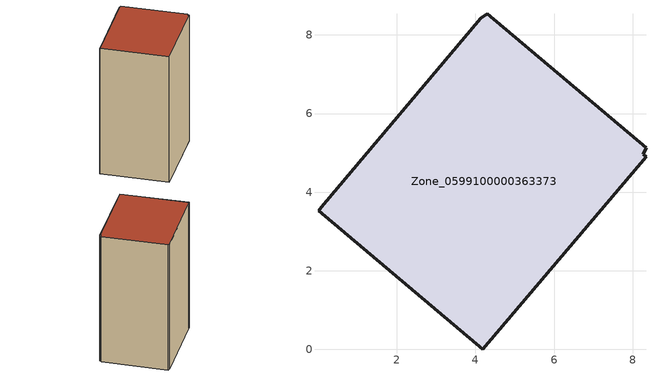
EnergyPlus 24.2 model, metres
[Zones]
Zone_0599100000363373
 floor ground (C_G): 0.07,3.62 4.13,8.42 4.3,8.54 8.34,5.13 8.27,4.97 8.34,4.91 4.18,0 0.01,3.53 z0.24
 wall outside (C_F): 4.18,0 8.34,4.91 8.27,4.97 8.34,5.13 4.3,8.54 4.13,8.42 0.07,3.62 0.01,3.53 4.18,0 z0.24:11.37
 roof outside (C_R): 0.07,3.62 0.01,3.53 4.18,0 8.34,4.91 8.27,4.97 8.34,5.13 4.3,8.54 4.13,8.42 z11.37
[BUILDING]
Pand.0599100000363373: North Axis=0; Terrain=City; Loads Convergence Tolerance Value=0.04; Temperature Convergence Tolerance Value=0.4; Solar Distribution=FullExterior; Maximum Number of Warmup Days=25; Minimum Number of Warmup Days=1
[Site:Location]
Rotterdam.The.Hague.AP_ZH_NLD Design_Conditions: Latitude=51.96; Longitude=4.45; Time Zone=1; Elevation=-4.5
[SITE:GROUNDTEMPERATURE:BUILDINGSURFACE]
18, 18, 18, 18, 18, 18, 18, 18, 18, 18, 18, 18
[MATERIAL] Thermal Absorptance=0.9; Solar Absorptance=0.7; Visible Absorptance=0.7
Name | Roughness | Thickness | Conductivity | Density | Specific Heat
G.TI.1992-2005 | MediumSmooth | 0.15 | 0.06 | 540 | 1210
F.TI.1992-2005 | Rough | 0.3 | 0.12 | 1920 | 840
R.TI.1992-2005 | MediumRough | 0.2 | 0.08 | 1500 | 1000
[CONSTRUCTION]
C_G: G.TI.1992-2005
C_F: F.TI.1992-2005
C_R: R.TI.1992-2005
[ZONE]
Zone_0599100000363373: Type=1; Multiplier=1; Ceiling Height=Autocalculate; Volume=Autocalculate; Floor Area=autocalculate; Part of Total Floor Area=Yes
[ZONEINFILTRATION:DESIGNFLOWRATE]
Infil_Zone_0599100000363373: Zone or ZoneList or Space or SpaceList=Zone_0599100000363373; Schedule=AlwaysOn; Design Flow Rate Calculation Method=Flow/Area; Flow Rate per Floor Area=0.0015; Constant Term Coefficient=1; Temperature Term Coefficient=0; Velocity Term Coefficient=0; Velocity Squared Term Coefficient=0
[HVACTEMPLATE:ZONE:IDEALLOADSAIRSYSTEM]
Zone_0599100000363373: Maximum Heating Supply Air Temperature=50; Minimum Cooling Supply Air Temperature=13; Maximum Heating Supply Air Humidity Ratio=0.0156; Minimum Cooling Supply Air Humidity Ratio=0.0077; Heating Limit=NoLimit; Cooling Limit=NoLimit; Dehumidification Control Type=ConstantSensibleHeatRatio; Cooling Sensible Heat Ratio=0.7; Dehumidification Setpoint=60; Humidification Control Type=None; Humidification Setpoint=30; Outdoor Air Method=None; Outdoor Air Flow Rate per Person=0.00944; Outdoor Air Flow Rate per Zone Floor Area=0; Outdoor Air Flow Rate per Zone=0; Demand Controlled Ventilation Type=None; Outdoor Air Economizer Type=NoEconomizer; Heat Recovery Type=None; Sensible Heat Recovery Effectiveness=0.7; Latent Heat Recovery Effectiveness=0.65
[ZONECONTROL:THERMOSTAT]
ThermostatControl_Zone_0599100000363373: Zone or ZoneList=Zone_0599100000363373; Control Type Schedule=DualSetpointControlType; Control 1=Thermostat_Zone_0599100000363373; Temperature Difference Between Cutout And Setpoint=0
[THERMOSTATSETPOINT:DUALSETPOINT]
Thermostat_Zone_0599100000363373: Heating Setpoint Temperature Schedule=HeatingSetpoint_Zone_0599100000363373; Cooling Setpoint Temperature Schedule=CoolingSetpoint_Zone_0599100000363373
[SCHEDULE:COMPACT]
HeatingSetpoint_Zone_0599100000363373: Through: 12/31, For: AllDays, Until: 24:00, 21
CoolingSetpoint_Zone_0599100000363373: Through: 12/31, For: AllDays, Until: 24:00, 24
DualSetpointControlType: Through: 12/31, For: AllDays, Until: 24:00, 4
AlwaysOn: Through: 12/31, For: AllDays, Until: 24:00, 1
